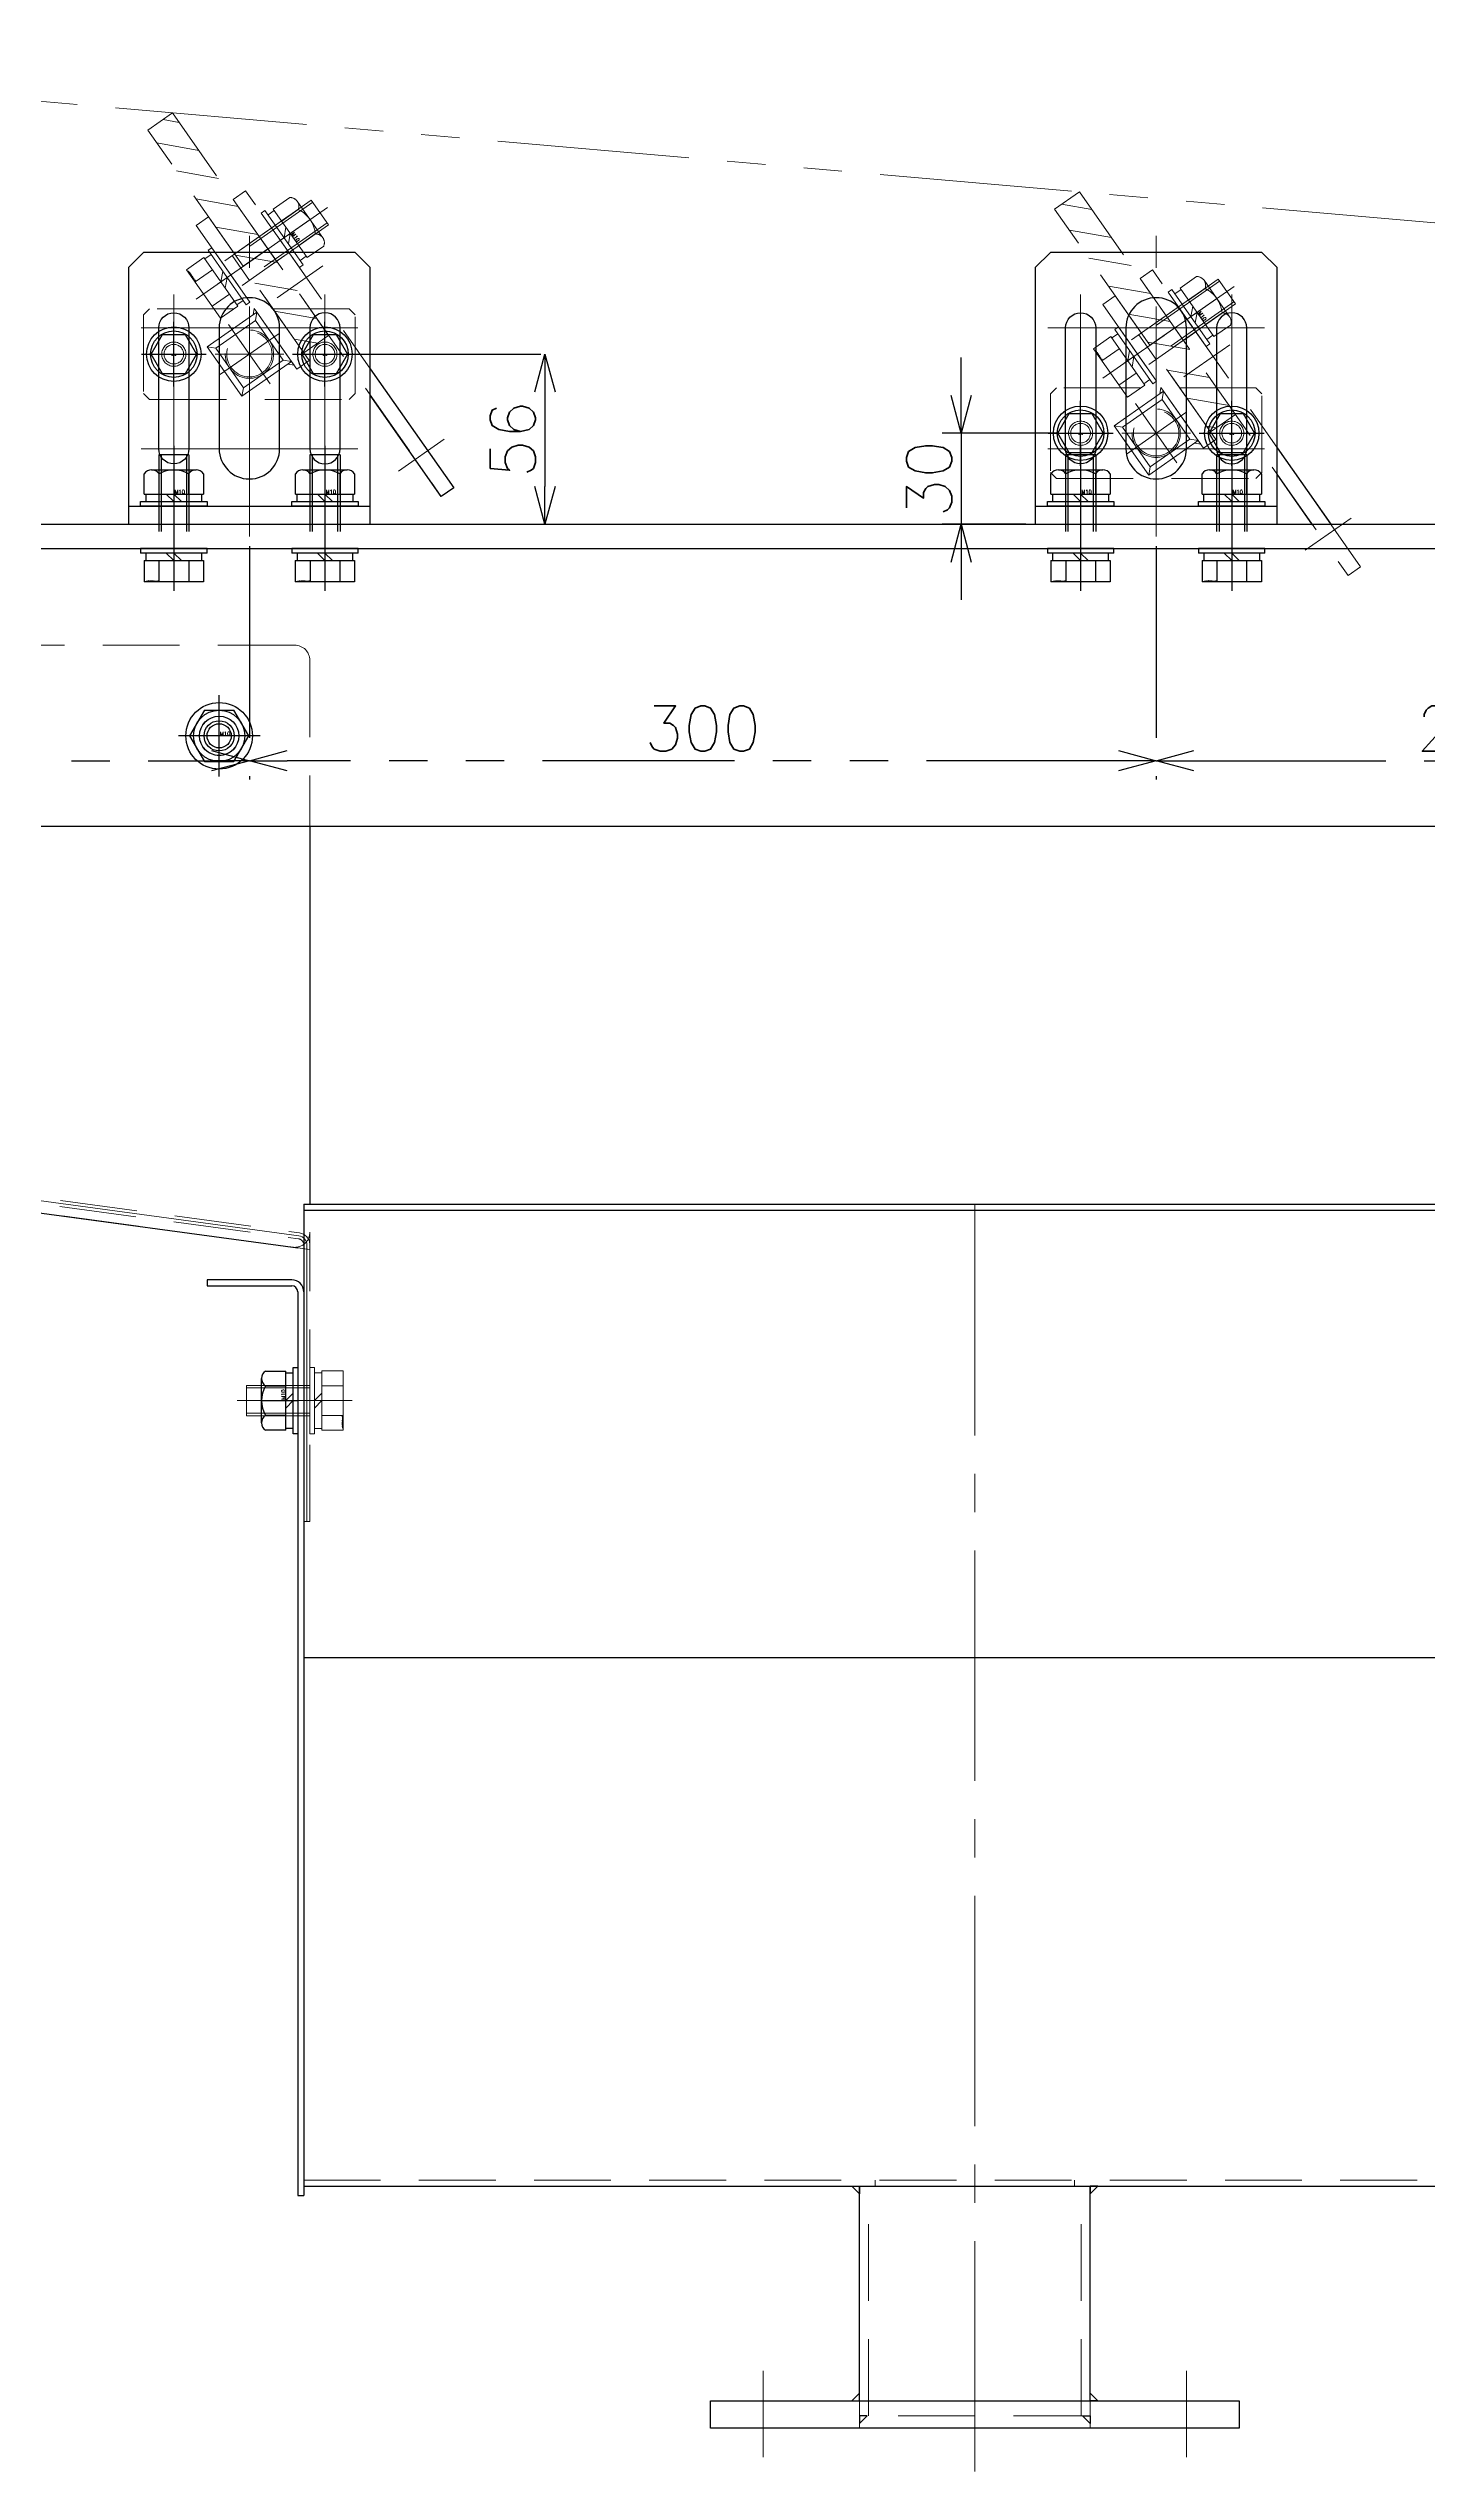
# Model space of a CAD drawing. Header units: millimetres. Extents: x -8731 to 85711, y -14522 to 31379.
# Drawn here: x 25472 to 25928, y 16899 to 17701 of the extents above; entities that cross this region are included whole.
import ezdxf

# ---------------------------------------------------------------- set-up
doc = ezdxf.new("R2010")
doc.units = ezdxf.units.MM
doc.header["$LTSCALE"] = 4
doc.header["$PDMODE"] = 99
doc.header["$PDSIZE"] = 1
for name, pattern in [('CENTER2', [28.575, 19.05, -3.175, 3.175, -3.175]), ('HIDDEN', [9.525, 6.35, -3.175]), ('PHANTOM2', [31.75, 15.875, -3.175, 3.175, -3.175, 3.175, -3.175])]:
    doc.linetypes.add(name, pattern=pattern)
for name, color, linetype, lineweight in [('04_HIDDEN', 2, 'HIDDEN', 13), ('05_CENTER', 4, 'CENTER2', 13), ('06_PHANTOM', 2, 'PHANTOM2', 13)]:
    doc.layers.add(name, color=color, linetype=linetype, lineweight=lineweight)
doc.layers.add('10_DRAFT', color=8, linetype='Continuous', lineweight=0, plot=False)
doc.styles.add('KSS_TXT', font='txt.shx', dxfattribs={"bigfont": 'extfont2.shx'})
doc.styles.add('KSS_TXT_L', font='txt.shx', dxfattribs={"height": 9, "bigfont": 'extfont2.shx'})
doc.dimstyles.new('KSS_DIM', dxfattribs={"dimscale": 3, "dimtxt": 3, "dimasz": 2.5, "dimexe": 1.25, "dimexo": 0.625, "dimtad": 1, "dimdsep": 46, "dimtxsty": 'KSS_TXT', "dimblk": 'OPEN30', "dimcen": 0, "dimazin": 2, "dimtfac": 0.75, "dimtmove": 0, "dimatfit": 3, "dimldrblk": 'OPEN30', "dimfxl": 1, "dimtolj": 1, "dimarcsym": 0})

# ---------------------------------------------------------------- blocks, each defined once
blk = doc.blocks.new('A$C2A205131_1_1_1')
at = {"color": 0}
for p, q in [((0, 18), (0, -37.63)), ((1025, 18), (0, 18)), ((1030, 13), (1030, -176.27)), ((4.33, -42.59), (1024.33, -181.23)), ((1028, -180.45), (1028, -272)), ((1030, -272), (1030, -180.45)), ((1030, -272), (1028, -272))]:
    blk.add_line(p, q, dxfattribs=at)
for centre in [(600, -12), (800, -12), (1000, -12)]:
    blk.add_circle(centre, 6.5, dxfattribs=at)
for centre, start, end in [((1025, 13), 0, 90), ((5, -37.63), 180, 262.25966), ((1025, -176.27), 262.25966, 0)]:
    blk.add_arc(centre, 5, start, end, dxfattribs=at)
at = {"layer": '04_HIDDEN'}
for p, q in [((2, 18), (2, -35.48)), ((3.46, -39.44), (1026.27, -178.47)), ((3.73, -37.46), (1026.54, -176.48))]:
    blk.add_line(p, q, dxfattribs=at)
for centre, radius, start, end in [((4, -35.48), 4, 180, 262.25966), ((4, -35.48), 2, 180, 262.25966), ((1026, -180.45), 2, 0, 82.25966), ((1026, -180.45), 4, 0, 82.25966)]:
    blk.add_arc(centre, radius, start, end, dxfattribs=at)
at = {"layer": '05_CENTER'}
for p, q in [((600, -24.03), (600, 0.03)), ((800, -24.03), (800, 0.03)), ((1000, -24.03), (1000, 0.03)), ((-4.66, -12), (6.66, -12)), ((612.03, -12), (587.97, -12)), ((812.03, -12), (787.97, -12)), ((1012.03, -12), (987.97, -12)), ((1023.34, -232), (1034.66, -232))]:
    blk.add_line(p, q, dxfattribs=at)
at = {"layer": '10_DRAFT'}
for p, q in [((0, -38.97), (0, -35.48)), ((0, -37.63), (0, -42)), ((3.46, -39.44), (0, -38.97)), ((0, -42), (4.33, -42.59)), ((1030, -182), (1030, -176.27)), ((1024.33, -181.23), (1030, -182))]:
    blk.add_line(p, q, dxfattribs=at)
blk.add_lwpolyline([(1029, -272), (1029, -180.45, 0.375177), (1026.4, -177.47), (3.6, -38.45, -0.375177), (1, -35.48), (1, 18)], format="xyb", dxfattribs=at)
blk = doc.blocks.new('A$C3D0F27AB_1_1_1')
at = {"color": 0}
for p, q in [((-747, 125), (-303, 125)), ((-747, 125), (-747, -203)), ((-747, 123), (-303, 123)), ((-303, 125), (-303, -203)), ((-751, 100), (-779, 100)), ((-779, 100), (-779, 98)), ((-779, 98), (-751, 98)), ((-299, 100), (-271, 100)), ((-271, 98), (-299, 98)), ((-271, 100), (-271, 98)), ((-749, 96), (-749, -203)), ((-301, 96), (-301, -203)), ((-747, -200), (-303, -200)), ((-563.15, -271), (-563.15, -200)), ((-486.85, -271), (-486.85, -200)), ((-749, -203), (-747, -203)), ((-301, -203), (-303, -203))]:
    blk.add_line(p, q, dxfattribs=at)
at = {"color": 3}
blk.add_line((-747, -25), (-303, -25), dxfattribs=at)
for points in [[(-563.15, -200), (-563.15, -202.5), (-563.15, -202.5), (-565.65, -200)], [(-486.85, -200), (-486.85, -202.5), (-486.85, -202.5), (-484.35, -200)], [(-563.15, -271), (-563.15, -268.5), (-563.15, -268.5), (-565.65, -271)], [(-486.85, -271), (-486.85, -268.5), (-486.85, -268.5), (-484.35, -271)], [(-563.15, -276), (-563.15, -278.5), (-563.15, -278.5), (-560.65, -276)], [(-486.85, -276), (-486.85, -278.5), (-486.85, -278.5), (-489.35, -276)]]:
    blk.add_lwpolyline(points, close=True, dxfattribs=at)
at = {"color": 0}
blk.add_lwpolyline([(-437.5, -271), (-437.5, -280), (-612.5, -280), (-612.5, -271)], close=True, dxfattribs=at)
for centre, radius, start, end in [((-751, 96), 4, 0, 90), ((-751, 96), 2, 0, 90), ((-299, 96), 4, 90, 180), ((-299, 96), 2, 90, 180)]:
    blk.add_arc(centre, radius, start, end, dxfattribs=at)
at = {"layer": '04_HIDDEN'}
for p, q in [((-747, -198), (-303, -198)), ((-560.15, -276), (-560.15, -200)), ((-558, -200), (-558, -198)), ((-492, -200), (-492, -198)), ((-489.85, -276), (-489.85, -200)), ((-563.15, -271), (-563.15, -280)), ((-486.85, -271), (-486.85, -280)), ((-486.85, -276), (-563.15, -276))]:
    blk.add_line(p, q, dxfattribs=at)
at = {"layer": '05_CENTER'}
for p, q in [((-525, -294.39), (-525, 137.13)), ((-742.37, 60), (-753.68, 60)), ((-307.63, 60), (-296.32, 60)), ((-595, -261.05), (-595, -289.58)), ((-455, -261.05), (-455, -289.58))]:
    blk.add_line(p, q, dxfattribs=at)
blk = doc.blocks.new('A$C41EA0B09_1_1_1')
blk.add_blockref('A$C3D0F27AB_1_1_1', (0, 0))
blk = doc.blocks.new('A$C7AFA21F4_1_1_1')
at = {"color": 0}
for p, q in [((-9.81, 11), (9.81, 11)), ((-9.81, 4), (-9.81, 11)), ((-4.91, 4), (-4.91, 11)), ((4.91, 4), (4.91, 11)), ((9.81, 4), (9.81, 11)), ((-11, 1.5), (11, 1.5)), ((-11, 1.5), (-11, 0)), ((-11, 0), (11, 0)), ((9.81, 4), (-9.81, 4)), ((-9.25, 4), (-9.25, 1.5)), ((0, 1.5), (-2.5, 4)), ((0, 4), (2.5, 1.5)), ((9.25, 1.5), (9.25, 4)), ((11, 0), (11, 1.5))]:
    blk.add_line(p, q, dxfattribs=at)
at = {"color": 0, "linetype": 'CENTER2'}
blk.add_line((0, -24), (0, 14), dxfattribs=at)
at = {"color": 0, "linetype": 'HIDDEN'}
for p, q in [((-5, -21), (-5, 0)), ((-4.19, -21), (-4.19, 0)), ((4.19, -21), (4.19, 0)), ((5, -21), (5, 0)), ((-5, -21), (5, -21))]:
    blk.add_line(p, q, dxfattribs=at)
at = {"layer": '10_DRAFT', "style": 'KSS_TXT_L'}
blk.add_text('BT-M10x25L,SW,PW', height=0.3, dxfattribs=at).set_placement((5.1, 10.66))
blk = doc.blocks.new('M10Nza_1_1_1')
at = {"color": 0}
for p, q in [((-9.8, 4), (-9.8, 10.69)), ((-7.35, 12), (7.35, 12)), ((-4.9, 4), (-4.9, 10.69)), ((4.9, 10.69), (4.9, 4)), ((9.8, 10.69), (9.8, 4)), ((-9.8, 4), (9.8, 4)), ((-9.2, 1.5), (-9.2, 4)), ((0, 1.5), (-2.5, 4)), ((0, 4), (2.5, 1.5)), ((9.2, 4), (9.2, 1.5))]:
    blk.add_line(p, q, dxfattribs=at)
at = {"color": 0, "linetype": 'CENTER2'}
blk.add_line((0, 12), (0, 0), dxfattribs=at)
at = {"color": 0}
blk.add_lwpolyline([(-11, 1.5), (11, 1.5), (11, 0), (-11, 0)], close=True, dxfattribs=at)
for centre, radius, start, end in [((-7.35, 9.06), 2.94, 33.626, 146.374), ((0, 2.2), 9.8, 60, 120), ((7.35, 9.06), 2.94, 33.626, 146.374)]:
    blk.add_arc(centre, radius, start, end, dxfattribs=at)
at = {"layer": '10_DRAFT', "style": 'KSS_TXT'}
blk.add_text('M10', height=1.25, dxfattribs=at).set_placement((0.26, 4.12))
blk = doc.blocks.new('10b_2_1')
at = {"color": 0}
for p, q in [((-4.9, 8.49), (-9.8, 0)), ((-4.9, 8.49), (4.9, 8.49)), ((9.8, 0), (4.9, 8.49)), ((-9.8, 0), (-4.9, -8.49)), ((4.9, -8.49), (9.8, 0)), ((-4.9, -8.49), (4.9, -8.49))]:
    blk.add_line(p, q, dxfattribs=at)
at = {"color": 0, "linetype": 'CENTER2'}
for p, q in [((0, -13.51), (0, 13.51)), ((13.51, 0), (-13.51, 0))]:
    blk.add_line(p, q, dxfattribs=at)
at = {"color": 0}
for radius in [11, 8.49, 5, 4]:
    blk.add_circle((0, 0), radius, dxfattribs=at)
at = {"layer": '10_DRAFT', "style": 'KSS_TXT'}
blk.add_text('M10', height=1.25, dxfattribs=at).set_placement((0.26, 0.12))
blk = doc.blocks.new('A$C08C40B1A_1')
for name, p in [('10b_2_1', (-500, 0)), ('A$C41EA0B09_1_1_1', (275, -280))]:
    blk.add_blockref(name, p)
at = {"rotation": 90}
blk.add_blockref('M10Nza_1_1_1', (-474, -220), dxfattribs=at)
at = {"layer": '04_HIDDEN'}
blk.add_blockref('A$C2A205131_1_1_1', (-1500, 12), dxfattribs=at)
at = {"layer": '04_HIDDEN', "rotation": 270}
blk.add_blockref('A$C7AFA21F4_1_1_1', (-470, -220), dxfattribs=at)
blk = doc.blocks.new('A$C27AD2B2D_1_1_1')
at = {"color": 0}
blk.add_line((50, 192), (2550, 192), dxfattribs=at)
blk.add_lwpolyline([(50, 200), (2550, 200), (2550, 100), (50, 100)], close=True, dxfattribs=at)
blk.add_circle((1050, 130), 6.5, dxfattribs=at)
at = {"layer": '05_CENTER'}
for p, q in [((1035, 208.1), (1035, 183.9)), ((1085, 208.1), (1085, 183.9)), ((1335, 208.1), (1335, 183.9)), ((1385, 208.1), (1385, 183.9)), ((1050, 117.97), (1050, 142.03)), ((1062.03, 130), (1037.97, 130))]:
    blk.add_line(p, q, dxfattribs=at)
blk = doc.blocks.new('A$C630344D5_1_1_1')
at = {"color": 0}
blk.add_lwpolyline([(1160, 150.2), (280, 150.2, -0.037623), (275.52, 150.54), (28.38, 187.87, 1.096072), (6.32, -189.89), (309, -179.82, -0.030069), (312.61, -179.91), (1997.39, -326.79, 0.610481), (2025.81, -281.61), (1921.29, -105.09, -0.309422), (1923.51, -71.27), (2106.95, 162.34, 0.68117), (2034, 286.77), (1164.64, 150.56, -0.038872), (1160, 150.2)], format="xyb", dxfattribs=at)
blk = doc.blocks.new('_Open30')
at = {"color": 0, "linetype": 'ByBlock', "lineweight": -2}
for p, q in [((-1, 0.268), (0, 0)), ((0, 0), (-1, -0.268)), ((0, 0), (-1, 0))]:
    blk.add_line(p, q, dxfattribs=at)
blk = doc.blocks.new('*D4825')
at = {"layer": '06_PHANTOM', "color": 0, "lineweight": -2, "transparency": 16777216}
for p, q in [((25238.25, 17624.95), (25238.25, 17459.18)), ((25538.25, 17536.48), (25538.25, 17459.18)), ((25250.75, 17465.43), (25525.75, 17465.43))]:
    blk.add_line(p, q, dxfattribs=at)
at = {"layer": 'Defpoints', "color": 0, "transparency": 16777216}
for p in [(25238.25, 17628.07), (25538.25, 17539.6), (25538.25, 17465.43)]:
    blk.add_point(p, dxfattribs=at)
at = {"layer": '06_PHANTOM', "color": 0, "lineweight": -2, "transparency": 16777216, "xscale": 12.5, "yscale": 12.5, "zscale": 12.5, "rotation": 180}
blk.add_blockref('_Open30', (25238.25, 17465.43), dxfattribs=at)
at = {"layer": '06_PHANTOM', "color": 0, "lineweight": -2, "transparency": 16777216, "xscale": 12.5, "yscale": 12.5, "zscale": 12.5}
blk.add_blockref('_Open30', (25538.25, 17465.43), dxfattribs=at)
at = {"layer": '06_PHANTOM', "color": 0, "transparency": 16777216, "insert": (25388.25, 17476.06), "char_height": 15, "attachment_point": 5, "style": 'KSS_TXT'}
blk.add_mtext('\\A1;300', dxfattribs=at)
blk = doc.blocks.new('*D4826')
at = {"layer": '06_PHANTOM', "color": 0, "lineweight": -2, "transparency": 16777216}
for p, q in [((25571.12, 17599.97), (25642.29, 17599.97)), ((25636.04, 17587.47), (25636.04, 17556.17)), ((25596.14, 17543.67), (25642.29, 17543.67))]:
    blk.add_line(p, q, dxfattribs=at)
at = {"layer": 'Defpoints', "color": 0, "transparency": 16777216}
for p in [(25567.99, 17599.97), (25593.02, 17543.67), (25636.04, 17543.67)]:
    blk.add_point(p, dxfattribs=at)
at = {"layer": '06_PHANTOM', "color": 0, "lineweight": -2, "transparency": 16777216, "xscale": 12.5, "yscale": 12.5, "zscale": 12.5}
for p, rotation in [((25636.04, 17599.97), 90), ((25636.04, 17543.67), 270)]:
    blk.add_blockref('_Open30', p, dxfattribs=dict(at, rotation=rotation))
at = {"layer": '06_PHANTOM', "color": 0, "transparency": 16777216, "insert": (25625.41, 17571.82), "char_height": 15, "attachment_point": 5, "rotation": 90, "style": 'KSS_TXT'}
blk.add_mtext('\\A1;56', dxfattribs=at)
blk = doc.blocks.new('*D4827')
at = {"layer": '06_PHANTOM', "color": 0, "lineweight": -2, "transparency": 16777216}
for p, q in [((25538.25, 17536.48), (25538.25, 17459.18)), ((25838.25, 17536.48), (25838.25, 17459.18)), ((25825.75, 17465.43), (25550.75, 17465.43))]:
    blk.add_line(p, q, dxfattribs=at)
at = {"layer": 'Defpoints', "color": 0, "transparency": 16777216}
for p in [(25538.25, 17539.6), (25838.25, 17539.6), (25538.25, 17465.43)]:
    blk.add_point(p, dxfattribs=at)
at = {"layer": '06_PHANTOM', "color": 0, "lineweight": -2, "transparency": 16777216, "xscale": 12.5, "yscale": 12.5, "zscale": 12.5, "rotation": 180}
blk.add_blockref('_Open30', (25538.25, 17465.43), dxfattribs=at)
at = {"layer": '06_PHANTOM', "color": 0, "lineweight": -2, "transparency": 16777216, "xscale": 12.5, "yscale": 12.5, "zscale": 12.5}
blk.add_blockref('_Open30', (25838.25, 17465.43), dxfattribs=at)
at = {"layer": '06_PHANTOM', "color": 0, "transparency": 16777216, "insert": (25688.25, 17476.06), "char_height": 15, "attachment_point": 5, "style": 'KSS_TXT'}
blk.add_mtext('\\A1;300', dxfattribs=at)
blk = doc.blocks.new('*D4828')
at = {"layer": '06_PHANTOM', "color": 0, "lineweight": -2, "transparency": 16777216}
for p, q in [((26081.12, 17627.18), (26081.12, 17459.18)), ((25838.25, 17536.48), (25838.25, 17459.18)), ((25850.75, 17465.43), (26068.62, 17465.43))]:
    blk.add_line(p, q, dxfattribs=at)
at = {"layer": 'Defpoints', "color": 0, "transparency": 16777216}
for p in [(26081.12, 17630.31), (25838.25, 17539.6), (26081.12, 17465.43)]:
    blk.add_point(p, dxfattribs=at)
at = {"layer": '06_PHANTOM', "color": 0, "lineweight": -2, "transparency": 16777216, "xscale": 12.5, "yscale": 12.5, "zscale": 12.5, "rotation": 180}
blk.add_blockref('_Open30', (25838.25, 17465.43), dxfattribs=at)
at = {"layer": '06_PHANTOM', "color": 0, "lineweight": -2, "transparency": 16777216, "xscale": 12.5, "yscale": 12.5, "zscale": 12.5}
blk.add_blockref('_Open30', (26081.12, 17465.43), dxfattribs=at)
at = {"layer": '06_PHANTOM', "color": 0, "transparency": 16777216, "insert": (25959.69, 17476.06), "char_height": 15, "attachment_point": 5, "style": 'KSS_TXT'}
blk.add_mtext('\\A1;242.87', dxfattribs=at)
blk = doc.blocks.new('A$C7E012652_1_1')
at = {"color": 0}
blk.add_line((-40, 6), (40, 6), dxfattribs=at)
blk.add_lwpolyline([(-40, 0), (40, 0), (40, 85), (35, 90), (-35, 90), (-40, 85)], close=True, dxfattribs=at)
for points in [[(-10, 65), (-10, 25, 1), (10, 25), (10, 65, 1)], [(-20, 65), (-20, 25, -1), (-30, 25), (-30, 65, -1)], [(20, 65), (20, 25, 1), (30, 25), (30, 65, 1)]]:
    blk.add_lwpolyline(points, format="xyb", close=True, dxfattribs=at)
at = {"layer": '05_CENTER'}
for p, q in [((0, -4.07), (0, 95.42)), ((-25, 14), (-25, 76)), ((25, 14), (25, 76)), ((-35.84, 65), (35.84, 65)), ((-35.84, 25), (35.84, 25)), ((-25, -6.59), (-25, 12.47)), ((25, -6.59), (25, 12.47))]:
    blk.add_line(p, q, dxfattribs=at)
blk = doc.blocks.new('A$C1A3C2C0C_1_1_1')
at = {"color": 0}
for p, q in [((-9.81, 11), (9.81, 11)), ((-9.81, 4), (-9.81, 11)), ((-4.91, 4), (-4.91, 11)), ((4.91, 4), (4.91, 11)), ((9.81, 4), (9.81, 11)), ((-11, 1.5), (11, 1.5)), ((-11, 1.5), (-11, 0)), ((9.81, 4), (-9.81, 4)), ((-9.25, 4), (-9.25, 1.5)), ((0, 1.5), (-2.5, 4)), ((0, 4), (2.5, 1.5)), ((9.25, 1.5), (9.25, 4)), ((11, 0), (11, 1.5)), ((-11, 0), (11, 0))]:
    blk.add_line(p, q, dxfattribs=at)
at = {"color": 0, "linetype": 'CENTER2'}
blk.add_line((0, -34), (0, 14), dxfattribs=at)
at = {"color": 0, "linetype": 'HIDDEN'}
for p, q in [((-5, -31), (-5, 0)), ((-4.19, -31), (-4.19, 0)), ((4.19, -31), (4.19, 0)), ((5, -31), (5, 0)), ((-5, -31), (5, -31))]:
    blk.add_line(p, q, dxfattribs=at)
at = {"layer": '10_DRAFT', "style": 'KSS_TXT_L'}
blk.add_text('BT-M10x35L,SW,PW', height=0.3, dxfattribs=at).set_placement((5.1, 10.66))
blk = doc.blocks.new('A$C41DC2786_1_1')
for name, p in [('A$C7E012652_1_1', (0, 0)), ('M10Nza_1_1_1', (-25, 6)), ('M10Nza_1_1_1', (25, 6))]:
    blk.add_blockref(name, p)
at = {"rotation": 180}
for p in [(-25, -8), (25, -8)]:
    blk.add_blockref('A$C1A3C2C0C_1_1_1', p, dxfattribs=at)
blk = doc.blocks.new('A$C14933DA0_1_1')
for name, p in [('A$C7E012652_1_1', (0, 0)), ('M10Nza_1_1_1', (-25, 6)), ('M10Nza_1_1_1', (25, 6))]:
    blk.add_blockref(name, p)
at = {"rotation": 180}
for p in [(-25, -8), (25, -8)]:
    blk.add_blockref('A$C1A3C2C0C_1_1_1', p, dxfattribs=at)
blk = doc.blocks.new('*D4829')
at = {"layer": '06_PHANTOM', "color": 0, "lineweight": -2, "transparency": 16777216}
for p, q in [((25773.73, 17586.32), (25773.73, 17598.82)), ((25805.51, 17573.82), (25767.48, 17573.82)), ((25773.73, 17573.82), (25773.73, 17543.67)), ((25795.13, 17543.67), (25767.48, 17543.67)), ((25773.73, 17531.17), (25773.73, 17518.67))]:
    blk.add_line(p, q, dxfattribs=at)
at = {"layer": 'Defpoints', "color": 0, "transparency": 16777216}
for p in [(25808.63, 17573.82), (25773.73, 17543.67), (25798.25, 17543.67)]:
    blk.add_point(p, dxfattribs=at)
at = {"layer": '06_PHANTOM', "color": 0, "lineweight": -2, "transparency": 16777216, "xscale": 12.5, "yscale": 12.5, "zscale": 12.5}
for p, rotation in [((25773.73, 17573.82), 270), ((25773.73, 17543.67), 90)]:
    blk.add_blockref('_Open30', p, dxfattribs=dict(at, rotation=rotation))
at = {"layer": '06_PHANTOM', "color": 0, "transparency": 16777216, "insert": (25763.11, 17558.75), "char_height": 15, "attachment_point": 5, "rotation": 90, "style": 'KSS_TXT'}
blk.add_mtext('\\A1;30', dxfattribs=at)
blk = doc.blocks.new('A$C3D81658F_1_1_1')
at = {"color": 0}
for p, q in [((-9.81, 11), (9.81, 11)), ((-9.81, 4), (-9.81, 11)), ((-4.91, 4), (-4.91, 11)), ((4.91, 4), (4.91, 11)), ((9.81, 4), (9.81, 11)), ((-11, 1.5), (11, 1.5)), ((-11, 1.5), (-11, 0)), ((-11, 0), (11, 0)), ((9.81, 4), (-9.81, 4)), ((-9.25, 4), (-9.25, 1.5)), ((0, 1.5), (-2.5, 4)), ((0, 4), (2.5, 1.5)), ((9.25, 1.5), (9.25, 4)), ((11, 0), (11, 1.5))]:
    blk.add_line(p, q, dxfattribs=at)
at = {"color": 0, "linetype": 'CENTER2'}
blk.add_line((0, -39), (0, 14), dxfattribs=at)
at = {"color": 0, "linetype": 'HIDDEN'}
for p, q in [((-5, -36), (-5, 0)), ((5, -36), (5, 0)), ((-5, -4), (5, -4)), ((-4.19, -36), (-4.19, -4)), ((4.19, -36), (4.19, -4)), ((-5, -36), (5, -36))]:
    blk.add_line(p, q, dxfattribs=at)
at = {"layer": '10_DRAFT', "style": 'KSS_TXT_L'}
blk.add_text('BT-M10x40L,SW,PW', height=0.3, dxfattribs=at).set_placement((5.14, 10.66))
blk = doc.blocks.new('A$C43827900_1_1')
h = blk.add_hatch()
h.set_pattern_fill('_USER', color=3, scale=8, angle=135, pattern_type=0)
h.set_pattern_definition([(135, (10701.542, 5237.723), (-5.656854, -5.656854), [])])
h.paths.add_polyline_path([(10, 55), (0, 55), (0, 45), (10, 45)])
h.paths.add_polyline_path([(10, 45), (0, 45), (0, -5), (10, -5)])
h.paths.add_polyline_path([(10, -5), (0, -5), (0, -35), (10, -35)])
at = {"color": 0}
blk.add_lwpolyline([(0, 55), (10, 55), (10, -35), (0, -35)], close=True, dxfattribs=at)
at = {"layer": '05_CENTER'}
for p, q in [((-3.94, 5), (13.51, 5)), ((-3.94, -5), (13.51, -5))]:
    blk.add_line(p, q, dxfattribs=at)
at = {"layer": '10_DRAFT'}
blk.add_line((0, 0), (10, 0), dxfattribs=at)
blk = doc.blocks.new('A$C4A0F7F8D_1_1')
at = {"color": 3}
for p, q in [((-8, 8), (-10, 10)), ((8, 8), (10, 10)), ((-8, -8), (-10, -10)), ((8, -8), (10, -10))]:
    blk.add_line(p, q, dxfattribs=at)
at = {"color": 0}
blk.add_lwpolyline([(10, -13), (15, -13), (15, 45), (10, 45)], close=True, dxfattribs=at)
blk.add_lwpolyline([(10, -10), (-10, -10), (-10, 10), (10, 10)], close=True)
at = {"color": 3}
for points in [[(10, 10), (8.5, 10), (8.5, 10), (10, 11.5)], [(8, -8), (-8, -8), (-8, 8), (8, 8)], [(10, -10), (8.5, -10), (8.5, -10), (10, -11.5)]]:
    blk.add_lwpolyline(points, close=True, dxfattribs=at)
at = {"color": 0}
blk.add_circle((0, 0), 7.5, dxfattribs=at)
at = {"layer": '05_CENTER'}
for p, q in [((20.73, 25), (4.63, 25)), ((0, -12.01), (0, 12.01)), ((-12.01, 0), (12.01, 0))]:
    blk.add_line(p, q, dxfattribs=at)
blk = doc.blocks.new('A$C6A4B7A37_1_1')
at = {"color": 0}
blk.add_lwpolyline([(5, 25), (0, 25), (0, -95), (5, -95)], close=True, dxfattribs=at)
at = {"layer": '05_CENTER'}
for p, q in [((-6.8, 10), (11.71, 10)), ((-6.8, -10), (11.71, -10)), ((-6.8, -80), (11.71, -80))]:
    blk.add_line(p, q, dxfattribs=at)
at = {"layer": '10_DRAFT'}
blk.add_line((0, 0), (5, 0), dxfattribs=at)
blk = doc.blocks.new('A$C49334BAA_1_1')
at = {"color": 3}
blk.add_blockref('A$C43827900_1_1', (15, 25), dxfattribs=at)
for name, p in [('A$C4A0F7F8D_1_1', (0, 0)), ('A$C6A4B7A37_1_1', (25, 20))]:
    blk.add_blockref(name, p)
for name, p, rotation in [('A$C3D81658F_1_1_1', (10, 25), 90), ('M10Nza_1_1_1', (30, 25), 270)]:
    blk.add_blockref(name, p, dxfattribs=dict(rotation=rotation))
blk = doc.blocks.new('A$C67FD2836_1_1_1')
at = {"color": 0, "linetype": 'CENTER2'}
for p, q in [((0, -10.75), (0, 10.75)), ((-10.75, 0), (10.75, 0))]:
    blk.add_line(p, q, dxfattribs=at)
at = {"color": 0}
for p, q in [((-7.51, 0), (-3.75, 6.5)), ((-3.75, -6.5), (-7.51, 0)), ((-3.75, 6.5), (3.75, 6.5)), ((3.75, 6.5), (7.51, 0)), ((7.51, 0), (3.75, -6.5)), ((3.75, -6.5), (-3.75, -6.5))]:
    blk.add_line(p, q, dxfattribs=at)
for radius in [9, 7.7]:
    blk.add_circle((0, 0), radius, dxfattribs=at)
at = {"layer": '10_DRAFT', "style": 'KSS_TXT_L'}
blk.add_text('BT-M8', height=0.3, dxfattribs=at).set_placement((-0.69, -0.48))
blk = doc.blocks.new('M8Tz_2_1')
at = {"color": 0}
for radius in [4, 3.25]:
    blk.add_circle((0, 0), radius, dxfattribs=at)
at = {"layer": '05_CENTER'}
for p, q in [((6.92, 0), (-6.92, 0)), ((0, -6.92), (0, 6.92))]:
    blk.add_line(p, q, dxfattribs=at)
blk = doc.blocks.new('A$C1CD4518B_1_1')
at = {"color": 0}
blk.add_lwpolyline([(-13, -35), (13, -35), (15, -33), (15, 33), (13, 35), (-13, 35), (-15, 33), (-15, -33)], close=True, dxfattribs=at)
blk.add_circle((0, 0), 8, dxfattribs=at)
at = {"layer": '05_CENTER'}
for p, q in [((0, -11.35), (0, 11.35)), ((11.35, 0), (-11.35, 0))]:
    blk.add_line(p, q, dxfattribs=at)
for p in [(0, 25), (0, -25)]:
    blk.add_blockref('M8Tz_2_1', p)

msp = doc.modelspace()

# ---------------------------------------------------------------- linework, layer by layer
for p, q in [((25578.25299, 17595.1518), (25605.84578, 17555.7452)), ((25601.75002, 17552.87732), (25578.25299, 17586.43456)), ((25878.25299, 17568.99897), (25895.98851, 17543.67003)), ((25605.84578, 17555.7452), (25601.75002, 17552.87732)), ((25890.00151, 17543.50311), (25878.25299, 17560.28173)), ((24532.57904, 17443.08195), (25554.25246, 17304.21372)), ((25558.25246, 17443.67003), (25558.25246, 17318.67003))]:
    msp.add_line(p, q)

# ---------------------------------------------------------------- block references
for name, p in [('A$C27AD2B2D_1_1_1', (24478.25246, 17343.67003)), ('A$C41DC2786_1_1', (25538.25299, 17543.67003)), ('A$C14933DA0_1_1', (25838.25299, 17543.67003)), ('A$C67FD2836_1_1_1', (25513.25299, 17599.97431)), ('A$C67FD2836_1_1_1', (25563.25299, 17599.97431)), ('A$C67FD2836_1_1_1', (25813.25299, 17573.82148)), ('A$C67FD2836_1_1_1', (25863.25299, 17573.82148)), ('A$C08C40B1A_1', (26028.25246, 17473.67003))]:
    msp.add_blockref(name, p)
at = {"layer": '04_HIDDEN'}
for name, p, rotation in [('A$C49334BAA_1_1', (25538.25299, 17599.97431), 34.99999999999999), ('A$C49334BAA_1_1', (25838.25299, 17573.82148), 34.99999999999999), ('A$C1CD4518B_1_1', (25538.25299, 17599.97431), 270), ('A$C1CD4518B_1_1', (25838.25299, 17573.82148), 270)]:
    msp.add_blockref(name, p, dxfattribs=dict(at, rotation=rotation))
at = {"layer": '06_PHANTOM', "color": 6}
msp.add_blockref('A$C630344D5_1_1_1', (24928.25246, 17883.47003), dxfattribs=at)

# ---------------------------------------------------------------- dimensions: what is measured, and where the dimension line sits
at = {"layer": '06_PHANTOM'}
for base, p1, p2, picture, middle in [((25538.25299, 17465.43149), (25238.25299, 17628.07138), (25538.25299, 17539.60441), '*D4825', (25388.25299, 17476.05649)), ((26081.12155, 17465.43149), (25838.25299, 17539.60441), (26081.12155, 17630.30581), '*D4828', (25959.68727, 17476.05649)), ((25538.25299, 17465.43149), (25838.25299, 17539.60441), (25538.25299, 17539.60441), '*D4827', (25688.25299, 17476.05649))]:
    dim = msp.add_linear_dim(base=base, p1=p1, p2=p2, dimstyle='KSS_DIM', override={"dimscale": 5}, dxfattribs=at)
    dim.commit()
    dim.dimension.update_dxf_attribs({"geometry": picture, "text_midpoint": middle})
for base, p1, p2, picture, middle in [((25636.03655, 17543.67003), (25567.9924, 17599.97431), (25593.01501, 17543.67003), '*D4826', (25625.41155, 17571.82217)), ((25773.73325, 17543.67003), (25808.63424, 17573.82148), (25798.25299, 17543.67003), '*D4829', (25763.10825, 17558.74575))]:
    dim = msp.add_linear_dim(base=base, p1=p1, p2=p2, angle=90, dimstyle='KSS_DIM', override={"dimscale": 5, "dimdec": 0}, dxfattribs=at)
    dim.commit()
    dim.dimension.update_dxf_attribs({"geometry": picture, "text_midpoint": middle})

doc.saveas('drawing.dxf')
